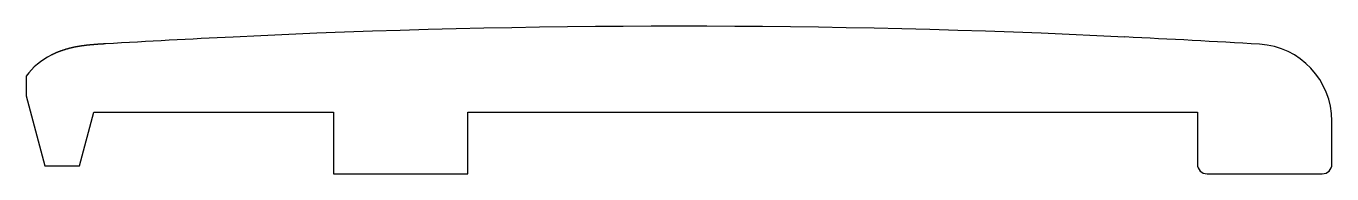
# Model space of a CAD drawing. Extents: x 764.6 to 798.6, y 629 to 632.8.
import ezdxf

# ---------------------------------------------------------------- set-up
doc = ezdxf.new("R2010")
doc.units = 0
doc.layers.get('0').update_dxf_attribs({"linetype": 'CONTINUOUS'})

msp = doc.modelspace()

# ---------------------------------------------------------------- linework, layer by layer
for p, q in [((764.595, 631.492), (764.595, 630.983)), ((764.595, 630.983), (765.083, 629.163)), ((765.983, 629.163), (766.355, 630.552)), ((766.355, 630.552), (772.595, 630.552)), ((772.595, 630.552), (772.595, 628.952)), ((776.095, 628.952), (776.095, 630.552)), ((776.095, 630.552), (795.095, 630.552)), ((795.095, 630.552), (795.095, 629.202)), ((798.595, 629.202), (798.595, 630.325)), ((765.083, 629.163), (765.983, 629.163)), ((772.595, 628.952), (776.095, 628.952)), ((795.345, 628.952), (798.345, 628.952))]:
    msp.add_line(p, q)
msp.add_polyline3d([(766.662, 632.332, 0), (766.654, 632.332, 0), (766.646, 632.331, 0), (766.639, 632.331, 0), (766.631, 632.33, 0), (766.623, 632.33, 0), (766.616, 632.329, 0), (766.608, 632.329, 0), (766.6, 632.328, 0), (766.593, 632.328, 0), (766.585, 632.327, 0), (766.577, 632.327, 0), (766.57, 632.326, 0), (766.562, 632.326, 0), (766.554, 632.326, 0), (766.547, 632.325, 0), (766.539, 632.325, 0), (766.531, 632.324, 0), (766.524, 632.324, 0), (766.516, 632.323, 0), (766.508, 632.323, 0), (766.501, 632.322, 0), (766.493, 632.322, 0), (766.485, 632.321, 0), (766.478, 632.321, 0), (766.47, 632.32, 0), (766.462, 632.32, 0), (766.455, 632.319, 0), (766.447, 632.319, 0), (766.439, 632.318, 0), (766.432, 632.317, 0), (766.424, 632.317, 0), (766.416, 632.316, 0), (766.409, 632.316, 0), (766.401, 632.315, 0), (766.393, 632.315, 0), (766.386, 632.314, 0), (766.378, 632.313, 0), (766.37, 632.313, 0), (766.363, 632.312, 0), (766.355, 632.312, 0), (766.347, 632.311, 0), (766.34, 632.31, 0), (766.332, 632.31, 0), (766.324, 632.309, 0), (766.317, 632.309, 0), (766.309, 632.308, 0), (766.301, 632.307, 0), (766.294, 632.307, 0), (766.286, 632.306, 0), (766.279, 632.305, 0), (766.271, 632.304, 0), (766.263, 632.304, 0), (766.256, 632.303, 0), (766.248, 632.302, 0), (766.24, 632.301, 0), (766.233, 632.301, 0), (766.225, 632.3, 0), (766.218, 632.299, 0), (766.21, 632.298, 0), (766.202, 632.298, 0), (766.195, 632.297, 0), (766.187, 632.296, 0), (766.179, 632.295, 0), (766.172, 632.294, 0), (766.164, 632.293, 0), (766.157, 632.292, 0), (766.149, 632.292, 0), (766.141, 632.291, 0), (766.134, 632.29, 0), (766.126, 632.289, 0), (766.119, 632.288, 0), (766.111, 632.287, 0), (766.103, 632.286, 0), (766.096, 632.285, 0), (766.088, 632.284, 0), (766.081, 632.283, 0), (766.073, 632.282, 0), (766.065, 632.281, 0), (766.058, 632.28, 0), (766.05, 632.279, 0), (766.043, 632.278, 0), (766.035, 632.277, 0), (766.028, 632.275, 0), (766.02, 632.274, 0), (766.012, 632.273, 0), (766.005, 632.272, 0), (765.997, 632.271, 0), (765.99, 632.27, 0), (765.982, 632.268, 0), (765.975, 632.267, 0), (765.967, 632.266, 0), (765.96, 632.265, 0), (765.952, 632.263, 0), (765.944, 632.262, 0), (765.937, 632.261, 0), (765.929, 632.259, 0), (765.922, 632.258, 0), (765.914, 632.257, 0), (765.907, 632.255, 0), (765.899, 632.254, 0), (765.892, 632.252, 0), (765.884, 632.251, 0), (765.877, 632.249, 0), (765.869, 632.248, 0), (765.862, 632.246, 0), (765.854, 632.245, 0), (765.847, 632.243, 0), (765.839, 632.242, 0), (765.832, 632.24, 0), (765.825, 632.239, 0), (765.817, 632.237, 0), (765.81, 632.235, 0), (765.802, 632.234, 0), (765.795, 632.232, 0), (765.787, 632.23, 0), (765.78, 632.229, 0), (765.772, 632.227, 0), (765.765, 632.225, 0), (765.758, 632.223, 0), (765.75, 632.222, 0), (765.743, 632.22, 0), (765.735, 632.218, 0), (765.728, 632.216, 0), (765.721, 632.214, 0), (765.713, 632.212, 0), (765.706, 632.21, 0), (765.699, 632.209, 0), (765.691, 632.207, 0), (765.684, 632.205, 0), (765.676, 632.203, 0), (765.669, 632.201, 0), (765.662, 632.198, 0), (765.654, 632.196, 0), (765.647, 632.194, 0), (765.64, 632.192, 0), (765.633, 632.19, 0), (765.625, 632.188, 0), (765.618, 632.186, 0), (765.611, 632.184, 0), (765.603, 632.181, 0), (765.596, 632.179, 0), (765.589, 632.177, 0), (765.582, 632.174, 0), (765.574, 632.172, 0), (765.567, 632.17, 0), (765.56, 632.167, 0), (765.553, 632.165, 0), (765.546, 632.163, 0), (765.538, 632.16, 0), (765.531, 632.158, 0), (765.524, 632.155, 0), (765.517, 632.153, 0), (765.51, 632.15, 0), (765.503, 632.148, 0), (765.495, 632.145, 0), (765.488, 632.143, 0), (765.481, 632.14, 0), (765.474, 632.137, 0), (765.467, 632.135, 0), (765.46, 632.132, 0), (765.453, 632.129, 0), (765.446, 632.126, 0), (765.439, 632.124, 0), (765.432, 632.121, 0), (765.425, 632.118, 0), (765.418, 632.115, 0), (765.411, 632.112, 0), (765.403, 632.109, 0), (765.396, 632.107, 0), (765.39, 632.104, 0), (765.383, 632.101, 0), (765.376, 632.098, 0), (765.369, 632.095, 0), (765.362, 632.092, 0), (765.355, 632.089, 0), (765.348, 632.085, 0), (765.341, 632.082, 0), (765.334, 632.079, 0), (765.327, 632.076, 0), (765.32, 632.073, 0), (765.313, 632.07, 0), (765.307, 632.066, 0), (765.3, 632.063, 0), (765.293, 632.06, 0), (765.286, 632.057, 0), (765.279, 632.053, 0), (765.273, 632.05, 0), (765.266, 632.047, 0), (765.259, 632.043, 0), (765.252, 632.04, 0), (765.246, 632.036, 0)])
for centre, radius, start, end in [((781.595, 393.461), 239.331, 87.2197, 92.78026), ((785.55, 312.074), 320.814, 92.78073, 93.3754), ((777.659, 312.407), 320.481, 86.59127, 87.2197), ((796.595, 630.325), 2, 360, 86.5911), ((766.091, 630.366), 1.872, 116.8513, 143.0372), ((795.345, 629.202), 0.25, 180, 270), ((798.345, 629.202), 0.25, 270, 0)]:
    msp.add_arc(centre, radius, start, end)

doc.saveas('drawing.dxf')
